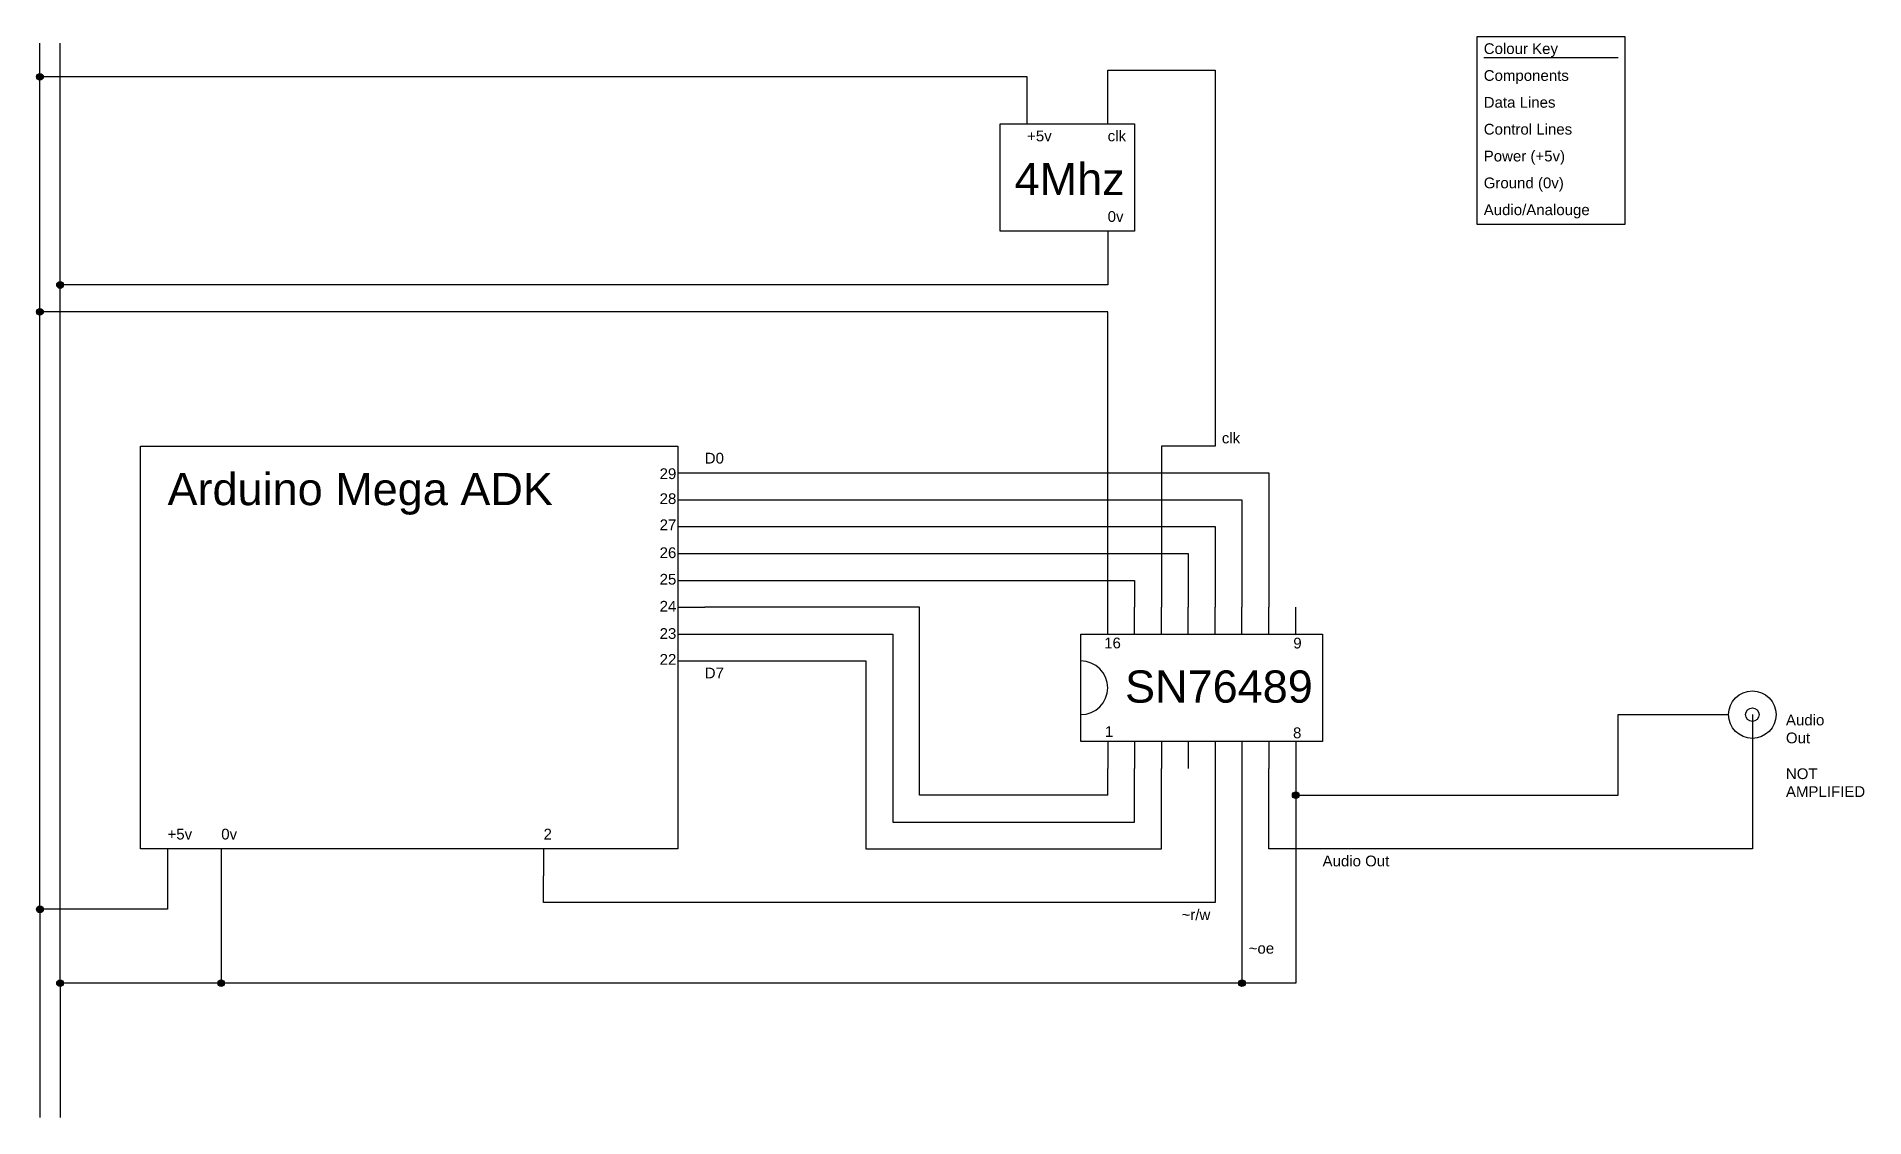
# Model space of a CAD drawing. Header units: inches. Extents: x 0.6 to 34.6, y 10 to 30.1.
import ezdxf

# ---------------------------------------------------------------- set-up
doc = ezdxf.new("R2010")
doc.units = ezdxf.units.IN
doc.header["$MEASUREMENT"] = 0
for name, color, linetype in [('Audio', 50, 'Continuous'), ('Components', 170, 'Continuous'), ('Control', 70, 'Continuous'), ('Data Bus', 40, 'Continuous'), ('Ground', 200, 'Continuous'), ('Power', 10, 'Continuous')]:
    doc.layers.add(name, color=color, linetype=linetype)
doc.styles.get("Standard").update_dxf_attribs({"font": 'arial.ttf'})

msp = doc.modelspace()

# ---------------------------------------------------------------- hatches: boundary and pattern name
at = {"layer": 'Ground'}
h = msp.add_hatch(color=256, dxfattribs=at)
h.dxf.hatch_style = 1
h.paths.add_polyline_path([(1, 25.562, 0.414214), (0.938, 25.5, 0.414214), (1, 25.438)])
h.paths.add_polyline_path([(1, 25.562), (1, 25.5), (1.062, 25.5, 0.414214)])
h.paths.add_polyline_path([(1.062, 25.5), (1, 25.5), (1, 25.438, 0.414214)])
h = msp.add_hatch(color=256, dxfattribs=at)
h.dxf.hatch_style = 1
h.paths.add_polyline_path([(24, 16.062, 0.414214), (23.938, 16, 0.414214), (24, 15.938)])
h.paths.add_polyline_path([(24, 16.062), (24, 16), (24.063, 16, 0.414214)])
h.paths.add_polyline_path([(24.063, 16), (24, 16), (24, 15.938, 0.414214)])
h = msp.add_hatch(color=256, dxfattribs=at)
h.dxf.hatch_style = 1
h.paths.add_polyline_path([(1, 12.562, 0.414214), (0.938, 12.5, 0.414214), (1, 12.438), (1, 12.5)])
h.paths.add_polyline_path([(1, 12.562), (1, 12.5), (1.062, 12.5, 0.414214)])
h.paths.add_polyline_path([(1.062, 12.5), (1, 12.5), (1, 12.438, 0.414214)])
h = msp.add_hatch(color=256, dxfattribs=at)
h.dxf.hatch_style = 1
h.paths.add_polyline_path([(4.062, 12.5), (4, 12.5), (3.938, 12.5, 1)])
h.paths.add_polyline_path([(4, 12.562, 0.414214), (3.938, 12.5), (4, 12.5)])
h.paths.add_polyline_path([(4, 12.562), (4, 12.5), (4.062, 12.5, 0.414214)])
h = msp.add_hatch(color=256, dxfattribs=at)
h.dxf.hatch_style = 1
h.paths.add_polyline_path([(23.063, 12.5), (22.938, 12.5, 1)])
h.paths.add_polyline_path([(23, 12.562, 0.414214), (22.938, 12.5), (23, 12.5)])
h.paths.add_polyline_path([(23, 12.562), (23, 12.5), (23.063, 12.5, 0.414214)])
at = {"layer": 'Power'}
h = msp.add_hatch(color=256, dxfattribs=at)
h.dxf.hatch_style = 1
h.paths.add_polyline_path([(0.625, 29.438, 0.414214), (0.562, 29.375, 0.414214), (0.625, 29.312)])
h.paths.add_polyline_path([(0.625, 29.438), (0.625, 29.375), (0.688, 29.375, 0.414214)])
h.paths.add_polyline_path([(0.688, 29.375), (0.625, 29.375), (0.625, 29.312, 0.414214)])
h = msp.add_hatch(color=256, dxfattribs=at)
h.dxf.hatch_style = 1
h.paths.add_polyline_path([(0.625, 25.062, 0.414214), (0.562, 25, 0.414214), (0.625, 24.938)])
h.paths.add_polyline_path([(0.625, 25.062), (0.625, 25), (0.688, 25, 0.414214)])
h.paths.add_polyline_path([(0.688, 25), (0.625, 25), (0.625, 24.938, 0.414214)])
h = msp.add_hatch(color=256, dxfattribs=at)
h.dxf.hatch_style = 1
h.paths.add_polyline_path([(0.625, 13.938, 0.414214), (0.562, 13.875, 0.414214), (0.625, 13.812), (0.625, 13.875)])
h.paths.add_polyline_path([(0.625, 13.938), (0.625, 13.875), (0.688, 13.875, 0.414214)])
h.paths.add_polyline_path([(0.688, 13.875), (0.625, 13.875), (0.625, 13.812, 0.414214)])

# ---------------------------------------------------------------- linework, layer by layer
msp.add_line((27.5, 29.738), (30, 29.738))
msp.add_lwpolyline([(27.375, 30.125), (30.125, 30.125), (30.125, 26.625), (27.375, 26.625)], close=True)
at = {"layer": 'Audio'}
for p, q in [((32.5, 17.5), (32.5, 15)), ((23.5, 15), (23.5, 16.5)), ((32.5, 15), (23.5, 15))]:
    msp.add_line(p, q, dxfattribs=at)
msp.add_circle((32.5, 17.5), 0.125, dxfattribs=at)
at = {"layer": 'Components'}
for p, q in [((19, 28.5), (19, 29)), ((20.5, 28.5), (20.5, 29)), ((20.5, 26.5), (20.5, 26)), ((12.5, 22), (13, 22)), ((12.5, 21.5), (13, 21.5)), ((12.5, 21), (13, 21)), ((12.5, 20.5), (13, 20.5)), ((12.5, 20), (13, 20)), ((12.5, 19.5), (13, 19.5)), ((20.5, 19), (20.5, 19.5)), ((21, 19), (21, 19.5)), ((21.5, 19), (21.5, 19.5)), ((22, 19), (22, 19.5)), ((22.5, 19), (22.5, 19.5)), ((23, 19), (23, 19.5)), ((23.5, 19), (23.5, 19.5)), ((24, 19), (24, 19.5)), ((12.5, 19), (13, 19)), ((12.5, 18.5), (13, 18.5)), ((20.5, 17), (20.5, 16.5)), ((21, 17), (21, 16.5)), ((21.5, 17), (21.5, 16.5)), ((22, 17), (22, 16.5)), ((22.5, 17), (22.5, 16.5)), ((23, 17), (23, 16.5)), ((23.5, 17), (23.5, 16.5)), ((24, 17), (24, 16.5)), ((3, 15), (3, 14.5)), ((4, 15), (4, 14.5)), ((10, 15), (10, 14.5))]:
    msp.add_line(p, q, dxfattribs=at)
for points in [[(18.5, 28.5), (21, 28.5), (21, 26.5), (18.5, 26.5)], [(2.5, 22.5), (12.5, 22.5), (12.5, 15), (2.5, 15)], [(20, 19), (24.5, 19), (24.5, 17), (20, 17)]]:
    msp.add_lwpolyline(points, close=True, dxfattribs=at)
msp.add_arc((20, 18), 0.5, 270, 90, dxfattribs=at)
at = {"layer": 'Control'}
for p, q in [((20.5, 29), (20.5, 29.5)), ((20.5, 29.5), (22.5, 29.5)), ((22.5, 29.5), (22.5, 22.5)), ((22.5, 22.5), (21.5, 22.5)), ((21.5, 22.5), (21.5, 19.5)), ((22.5, 16.5), (22.5, 14)), ((10, 14), (10, 14.5)), ((22.5, 14), (10, 14))]:
    msp.add_line(p, q, dxfattribs=at)
at = {"layer": 'Data Bus'}
for p, q in [((13, 22), (23.5, 22)), ((23.5, 22), (23.5, 19.5)), ((13, 21.5), (23, 21.5)), ((23, 21.5), (23, 19.5)), ((13, 21), (22.5, 21)), ((22.5, 21), (22.5, 19.5)), ((13, 20.5), (22, 20.5)), ((22, 20.5), (22, 19.5)), ((13, 20), (21, 20)), ((21, 20), (21, 19.5)), ((17, 19.5), (13, 19.5)), ((17, 16), (17, 19.5)), ((13, 19), (16.5, 19)), ((16.5, 19), (16.5, 15.5)), ((13, 18.5), (16, 18.5)), ((16, 18.5), (16, 15)), ((20.5, 16), (20.5, 16.5)), ((21, 15.5), (21, 16.5)), ((21.5, 15), (21.5, 16.5)), ((20.5, 16), (17, 16)), ((16.5, 15.5), (21, 15.5)), ((16, 15), (21.5, 15))]:
    msp.add_line(p, q, dxfattribs=at)
at = {"layer": 'Ground'}
for p, q in [((1, 12.5), (1, 30)), ((20.5, 26), (20.5, 25.5)), ((20.5, 25.5), (1, 25.5)), ((30, 16), (30, 17.5)), ((30, 17.5), (32.058, 17.5)), ((23, 16.5), (23, 12.5)), ((24, 16.5), (24, 12.5)), ((24, 16), (30, 16)), ((4, 14.5), (4, 12.5)), ((4, 12.5), (1, 12.5)), ((1, 12.5), (1, 10)), ((24, 12.5), (4, 12.5))]:
    msp.add_line(p, q, dxfattribs=at)
for centre, radius in [((1, 25.5), 0.0625), ((32.5, 17.5), 0.442), ((24, 16), 0.0625), ((1, 12.5), 0.0625), ((4, 12.5), 0.0625), ((23, 12.5), 0.0625)]:
    msp.add_circle(centre, radius, dxfattribs=at)
at = {"layer": 'Power'}
for p, q in [((0.625, 13.875), (0.625, 30)), ((19, 29.375), (0.625, 29.375)), ((19, 29), (19, 29.375)), ((20.5, 25), (0.625, 25)), ((20.5, 19.5), (20.5, 25)), ((3, 14.5), (3, 13.875)), ((3, 13.875), (0.625, 13.875)), ((0.625, 13.875), (0.625, 10))]:
    msp.add_line(p, q, dxfattribs=at)
for centre in [(0.625, 29.375), (0.625, 25), (0.625, 13.875)]:
    msp.add_circle(centre, 0.0625, dxfattribs=at)

# ---------------------------------------------------------------- texts
at = {"insert": (27.5, 30), "char_height": 0.2, "attachment_point": 1}
msp.add_mtext('Colour Key', dxfattribs=at)
at = {"layer": 'Audio', "char_height": 0.2, "attachment_point": 1}
for s, insert in [('Audio/Analouge', (27.5, 27)), ('Audio\\POut\\P\\PNOT\\PAMPLIFIED', (33.125, 17.5)), ('Audio Out', (24.5, 14.875))]:
    msp.add_mtext(s, dxfattribs=dict(at, insert=insert))
at = {"layer": 'Components', "char_height": 0.2, "attachment_point": 1}
for s, insert in [('Components', (27.5, 29.5)), ('+5v', (19, 28.375)), ('clk', (20.5, 28.375)), ('0v', (20.5, 26.875)), ('16', (20.435, 18.934)), ('9', (23.955, 18.932)), ('1', (20.449, 17.285)), ('8', (23.95, 17.261)), ('+5v', (3, 15.375)), ('0v', (4, 15.375)), ('2', (10, 15.375))]:
    msp.add_mtext(s, dxfattribs=dict(at, insert=insert))
at = {"layer": 'Components', "attachment_point": 1}
for s, width, heights, insert, char_height in [('4Mhz', 1.5, [0], (18.767, 27.772), 0.6), ('Arduino Mega ADK', 9, [0.129], (3, 22), 0.6), ('29', 0.5, [0], (12.16, 22.086), 0.2), ('28', 0.5, [0], (12.16, 21.621), 0.2), ('27', 0.5, [0], (12.16, 21.134), 0.2), ('26', 0.5, [0], (12.16, 20.615), 0.2), ('25', 0.5, [0], (12.16, 20.121), 0.2), ('24', 0.5, [0], (12.16, 19.618), 0.2), ('23', 0.5, [0], (12.16, 19.11), 0.2), ('22', 0.5, [0], (12.16, 18.628), 0.2), ('SN76489', 3, [0], (20.823, 18.323), 0.6)]:
    msp.add_mtext_dynamic_manual_height_columns(s, width=width, gutter_width=1, heights=heights, dxfattribs=dict(at, insert=insert, char_height=char_height))
at = {"layer": 'Control', "char_height": 0.2, "attachment_point": 1}
for s, insert in [('Control Lines', (27.5, 28.5)), ('clk', (22.625, 22.75)), ('~r/w', (21.875, 13.875))]:
    msp.add_mtext(s, dxfattribs=dict(at, insert=insert))
at = {"layer": 'Data Bus', "char_height": 0.2, "attachment_point": 1}
for s, insert in [('Data Lines', (27.5, 29)), ('D0', (13, 22.375)), ('D7', (13, 18.375))]:
    msp.add_mtext(s, dxfattribs=dict(at, insert=insert))
at = {"layer": 'Ground', "char_height": 0.2, "attachment_point": 1}
for s, insert in [('Ground (0v)', (27.5, 27.5)), ('~oe', (23.125, 13.25))]:
    msp.add_mtext(s, dxfattribs=dict(at, insert=insert))
at = {"layer": 'Power', "insert": (27.5, 28), "char_height": 0.2, "attachment_point": 1}
msp.add_mtext('Power (+5v)', dxfattribs=at)

doc.saveas('drawing.dxf')
